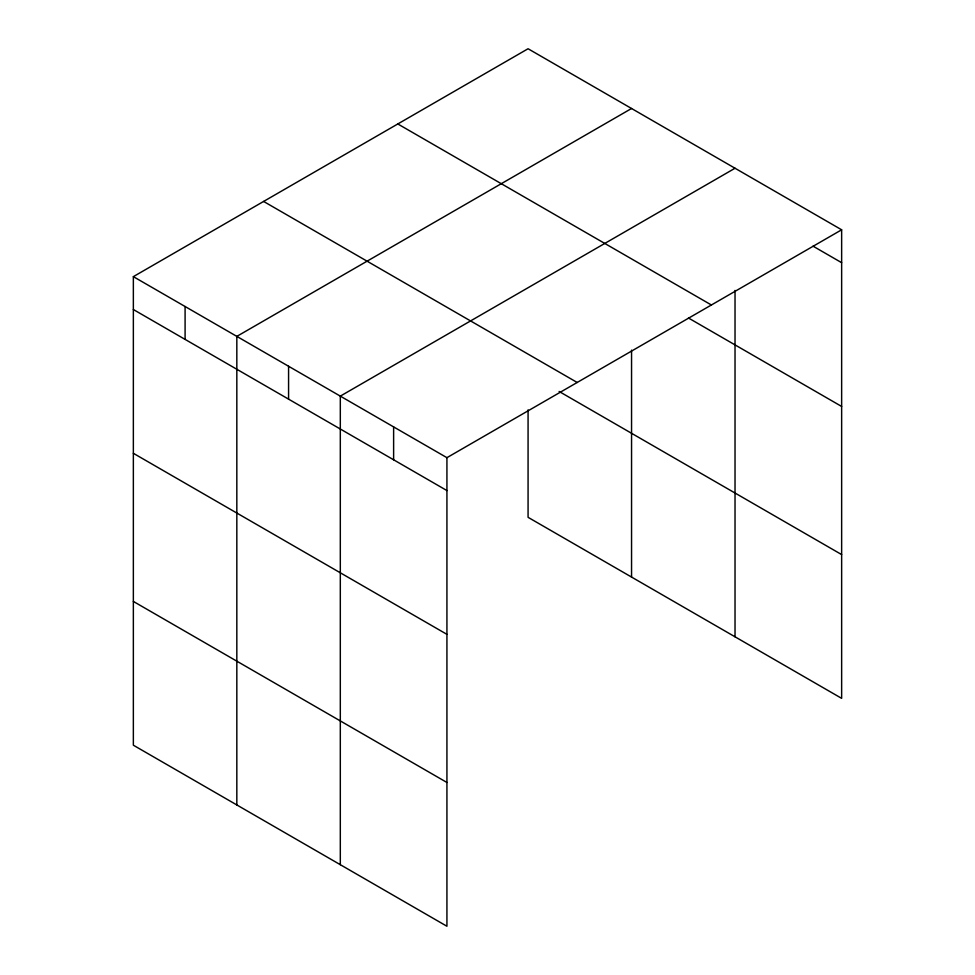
<?xml version="1.0" encoding="UTF-8"?>
<svg xmlns="http://www.w3.org/2000/svg" width="975" height="975" viewBox="0 0 975 975"><rect width="100%" height="100%" fill="white"/><g stroke="black" fill="none" stroke-linecap="round" stroke-linejoin="round"><path stroke-width="1.46" d="M841.644 229.795L528.072 48.75L133.356 276.644L133.356 745.205L446.928 926.25L446.928 457.677L841.644 229.795L841.644 698.356L528.072 517.323L528.072 409.866M735.028 290.416L735.028 636.809M631.556 108.493L236.827 336.387L236.827 804.948M735.028 168.236L340.312 396.13L340.312 864.691M813.04 246.163L841.644 262.677M397.812 123.959L711.397 304.992M688.472 318.008L841.644 406.453M263.603 201.435L577.188 382.48M559.114 391.462L841.644 554.58M133.356 276.644L446.928 457.677M133.356 309.526L446.928 490.571M133.356 453.302L446.928 634.347M133.356 601.429L446.928 782.474M631.556 350.147L631.556 577.066M393.62 426.904L393.62 459.786M288.576 366.259L288.576 399.141M185.092 306.516L185.092 339.398"/></g></svg>
